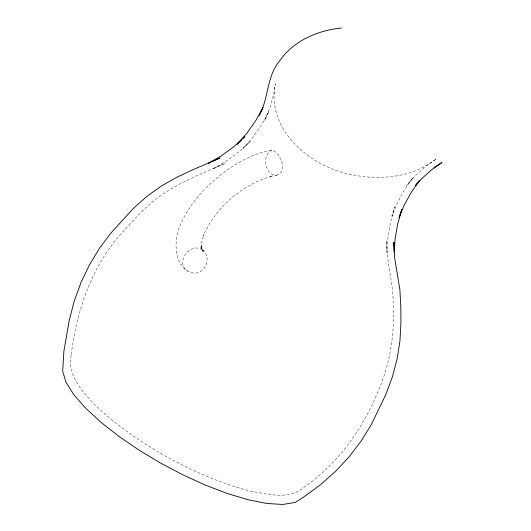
<?xml version="1.0" encoding="UTF-8"?>
<svg xmlns="http://www.w3.org/2000/svg" width="531" height="531" viewBox="0 0 531 531"><rect width="100%" height="100%" fill="white"/><g stroke="black" fill="none" stroke-linecap="round" stroke-linejoin="round"><path stroke-width="0.4" stroke-dasharray="2.65 1.99" d="M276.452 175.303C287.39 172.024 281.53 156.426 274.719 151.335C271.494 149.085 267.624 151.494 264.153 151.839C251.044 155.47 238.923 161.915 227.746 169.575C208.019 183.772 190.244 201.959 180.567 224.56C172.953 239.481 173.338 270.896 194.89 273.2C206.546 272.728 211.955 255.557 201.601 249.417L203.459 251.024L200.844 247.585L203.174 251.774L201.621 247.426L201.966 249.696L201.534 244.532L201.309 246.656L202.045 240.742L203.917 234.397L203.24 235.963C215.699 207.183 242.163 184.629 272.184 175.907L270.611 176.305L276.452 175.303C264.571 175.349 261.65 154.488 271.699 150.326M202.265 249.869C189.72 241.625 174.971 262.818 187.576 271.328M71.174 355.12C67.291 373.824 80.659 389.621 92.46 402.379C113.793 423.672 138.837 440.783 164.875 455.771C191.737 470.599 219.96 483.256 249.723 490.989C266.914 493.93 288.366 500.288 303.247 487.75C342.966 460.802 369.596 418.647 384.709 373.711C391.759 351.456 394.433 327.999 393.139 304.714C393.624 283.069 386.243 262.234 386.641 240.609L386.986 252.57L388.022 236.74L390.716 221.473L394.998 206.858L391.871 216.084L397.639 202.225L404.741 189.355L413.098 177.527L406.62 185.545L415.72 175.316L425.723 166.382L436.522 158.782C409.613 179.783 372.41 181.283 340.65 171.871C303.613 160.913 266.25 125.528 275.45 83.805L273.83 93.814L270.087 107.169L264.75 120.291L268.918 111.404L261.883 124.387L253.333 136.706L243.284 148.262L250.546 141.186L239.282 151.614L226.697 160.9L212.845 168.938L225.058 163.322C200.313 174.427 174.321 183.952 153.154 201.435C140.005 212.181 129.006 225.111 117.623 237.622C90.137 270.757 76.338 312.872 71.174 355.12"/><path stroke-width="0.8" d="M394.287 251.993L395.051 239.282L397.673 223.956L401.894 209.287L399.451 216.223M398.967 217.843L404.071 205.411L411.12 192.501L419.417 180.64L415.335 185.584M259.128 115.771C268.872 98.361 266.443 76.185 279.83 60.673C293.49 40.768 318.009 30.247 341.486 28.07M261.259 111.225L262.971 107.481L255.876 120.431L247.254 132.723L237.138 144.253L241.598 139.799M415.468 185.671L421.315 179.033L431.252 170.079L441.998 162.453L433.847 167.776M243.271 138.133L244.944 136.467L233.587 146.861L220.903 156.114L208.344 163.316M208.398 163.435L210.568 162.406M212.015 161.729L219.973 157.972L191.047 170.544L176.226 177.56L161.192 186.129L146.808 196.457L133.241 208.51L110.74 233.295L99.45 248.355L89.507 264.757L81.057 282.399L74.227 301.15L69.123 320.87L63.879 351.316L62.685 371.315L65.983 382.254L73.895 394.792L85.816 408.352L101.102 422.424L119.117 436.522L139.195 450.228L160.701 463.138L183.003 474.887L205.451 485.128L227.381 493.525L248.077 499.744L266.814 503.481L282.797 504.45L295.223 502.426L303.301 497.255L320.16 485.002L335.479 471.435L349.166 456.733L361.133 441.049L371.328 424.568L385.738 394.725L392.422 376.804L397.161 358.744L399.982 340.703L400.932 322.841L400.786 306.712L399.896 289.82L394.633 257.854L393.856 242.275L394.022 251.143"/></g></svg>
